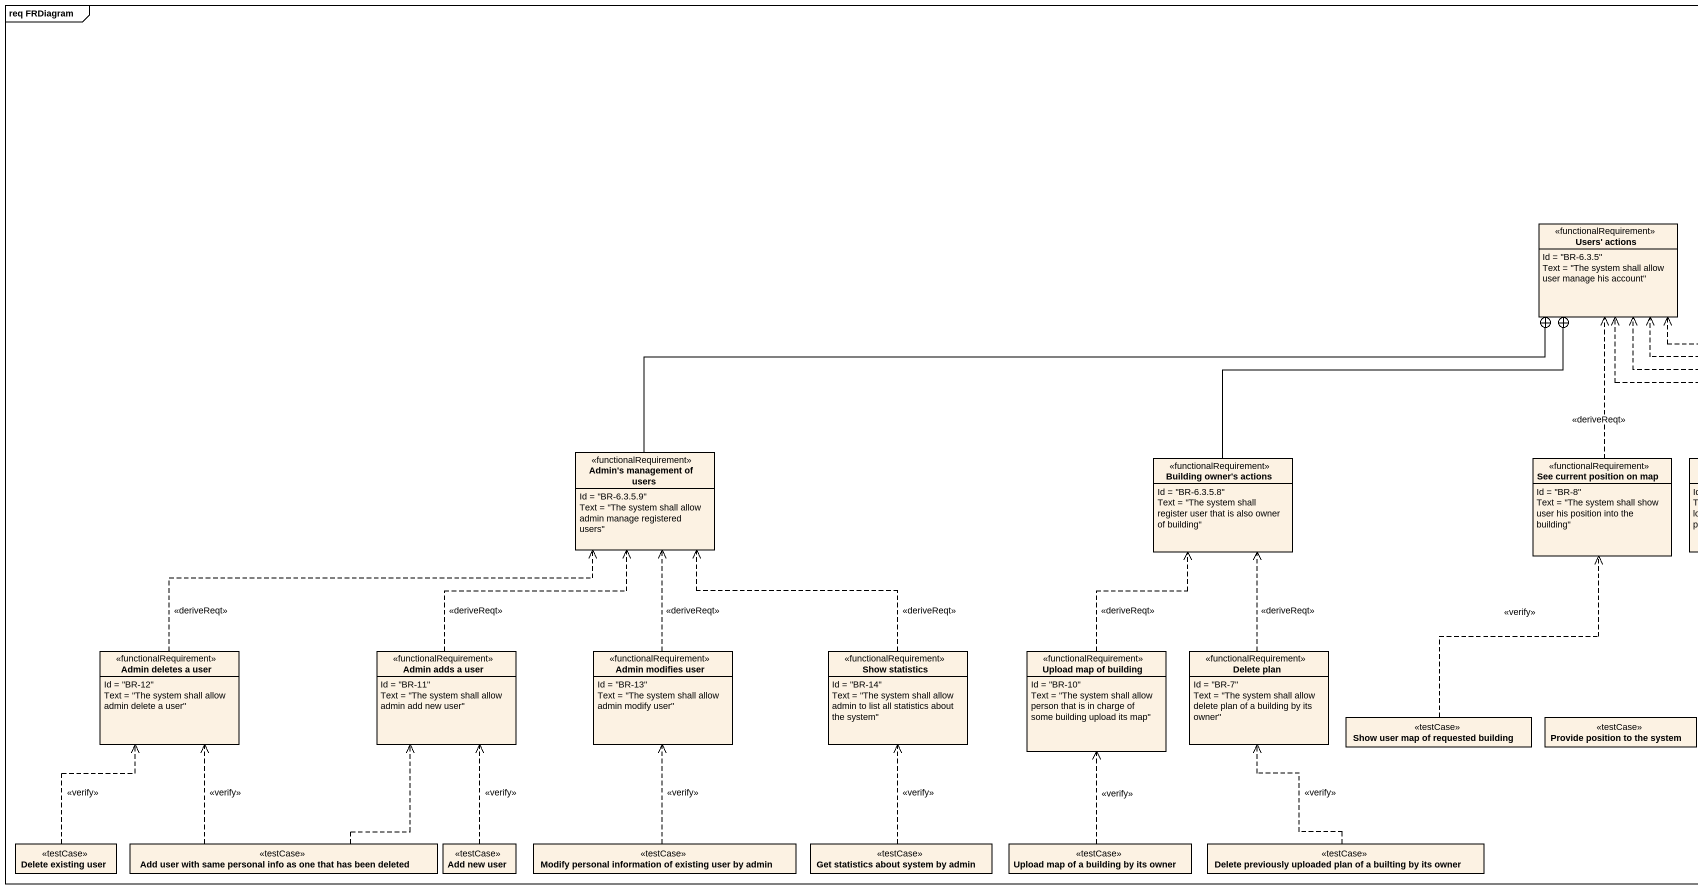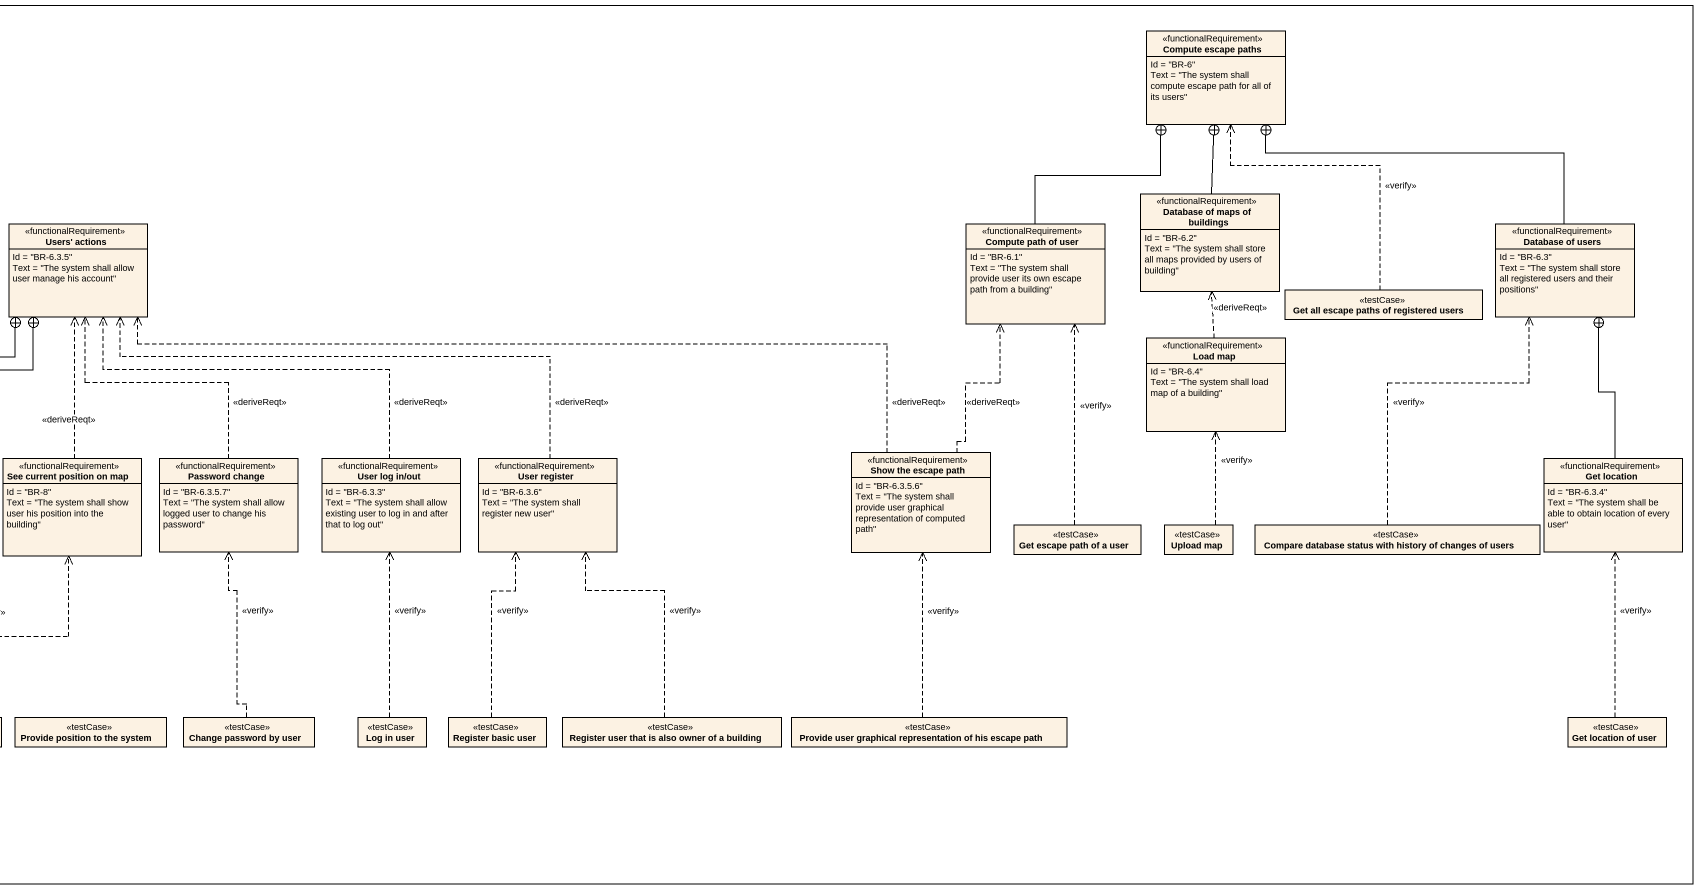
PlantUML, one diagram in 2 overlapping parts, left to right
@startuml
mainframe req FRDiagram
hide circle
hide empty members
class "Compute escape paths" as Compute_escape_paths <<functionalRequirement>> {
  Id = "BR-6"
  Text = "The system shall compute escape path for all of its users"
}
class "Database of maps of buildings" as Database_of_maps_of <<functionalRequirement>> {
  Id = "BR-6.2"
  Text = "The system shall store all maps provided by users of building"
}
class "Users' actions" as Users_actions <<functionalRequirement>> {
  Id = "BR-6.3.5"
  Text = "The system shall allow user manage his account"
}
class "Compute path of user" as Compute_path_of_user <<functionalRequirement>> {
  Id = "BR-6.1"
  Text = "The system shall provide user its own escape path from a building"
}
class "Database of users" as Database_of_users <<functionalRequirement>> {
  Id = "BR-6.3"
  Text = "The system shall store all registered users and their positions"
}
class "Get all escape paths of registered users" as Get_all_escape_paths_of <<testCase>>
class "Load map" as Load_map <<functionalRequirement>> {
  Id = "BR-6.4"
  Text = "The system shall load map of a building"
}
class "Admin's management of users" as Admin_s_management_of_users <<functionalRequirement>> {
  Id = "BR-6.3.5.9"
  Text = "The system shall allow admin manage registered users"
}
class "Building owner's actions" as Building_owner_s_actions <<functionalRequirement>> {
  Id = "BR-6.3.5.8"
  Text = "The system shall register user that is also owner of building"
}
class "See current position on map" as See_current_position_on_map <<functionalRequirement>> {
  Id = "BR-8"
  Text = "The system shall show user his position into the building"
}
class "Password change" as Password_change <<functionalRequirement>> {
  Id = "BR-6.3.5.7"
  Text = "The system shall allow logged user to change his password"
}
class "User log in/out" as User_log_in_out <<functionalRequirement>> {
  Id = "BR-6.3.3"
  Text = "The system shall allow existing user to log in and after that to log out"
}
class "User register" as User_register <<functionalRequirement>> {
  Id = "BR-6.3.6"
  Text = "The system shall register new user"
}
class "Show the escape path" as Show_the_escape_path <<functionalRequirement>> {
  Id = "BR-6.3.5.6"
  Text = "The system shall provide user graphical representation of computed path"
}
class "Get location" as Get_location <<functionalRequirement>> {
  Id = "BR-6.3.4"
  Text = "The system shall be able to obtain location of every user"
}
class "Get escape path of a user" as Get_escape_path_of_a_user <<testCase>>
class "Upload map" as Upload_map <<testCase>>
class "Compare database status with history of changes of users" as Compare_database_status <<testCase>>
class "Admin deletes a user" as Admin_deletes_a_user <<functionalRequirement>> {
  Id = "BR-12"
  Text = "The system shall allow admin delete a user"
}
class "Admin adds a user" as Admin_adds_a_user <<functionalRequirement>> {
  Id = "BR-11"
  Text = "The system shall allow admin add new user"
}
class "Admin modifies user" as Admin_modifies_user <<functionalRequirement>> {
  Id = "BR-13"
  Text = "The system shall allow admin modify user"
}
class "Show statistics" as Show_statistics <<functionalRequirement>> {
  Id = "BR-14"
  Text = "The system shall allow admin to list all statistics about the system"
}
class "Upload map of building" as Upload_map_of_building <<functionalRequirement>> {
  Id = "BR-10"
  Text = "The system shall allow person that is in charge of some building upload its map"
}
class "Delete plan" as Delete_plan <<functionalRequirement>> {
  Id = "BR-7"
  Text = "The system shall allow delete plan of a building by its owner"
}
class "Show user map of requested building" as Show_user_map_of_requested <<testCase>>
class "Provide position to the system" as Provide_position_to_the <<testCase>>
class "Change password by user" as Change_password_by_user <<testCase>>
class "Log in user" as Log_in_user <<testCase>>
class "Register basic user" as Register_basic_user <<testCase>>
class "Register user that is also owner of a building" as Register_user_that_is_also <<testCase>>
class "Provide user graphical representation of his escape path" as Provide_user_graphical <<testCase>>
class "Get location of user" as Get_location_of_user <<testCase>>
class "Delete existing user" as Delete_existing_user <<testCase>>
class "Add user with same personal info as one that has been deleted" as Add_user_with_same_personal <<testCase>>
class "Add new user" as Add_new_user <<testCase>>
class "Modify personal information of existing user by admin" as Modify_personal_information <<testCase>>
class "Get statistics about system by admin" as Get_statistics_about_system <<testCase>>
class "Upload map of a building by its owner" as Upload_map_of_a_building_by <<testCase>>
class "Delete previously uploaded plan of a builting by its owner" as Delete_previously_uploaded <<testCase>>
Database_of_maps_of -up-+ Compute_escape_paths
Compute_path_of_user -up-+ Compute_escape_paths
Database_of_users -left-+ Compute_escape_paths
Get_all_escape_paths_of .up.> Compute_escape_paths : <<verify>>
Load_map .up.> Database_of_maps_of : <<deriveReqt>>
Admin_s_management_of_users -right-+ Users_actions
Building_owner_s_actions -up-+ Users_actions
See_current_position_on_map .up.> Users_actions : <<deriveReqt>>
Password_change .up.> Users_actions : <<deriveReqt>>
User_log_in_out .up.> Users_actions : <<deriveReqt>>
User_register .left.> Users_actions : <<deriveReqt>>
Show_the_escape_path .left.> Users_actions : <<deriveReqt>>
Show_the_escape_path .up.> Compute_path_of_user : <<deriveReqt>>
Get_location -up-+ Database_of_users
Get_escape_path_of_a_user .up.> Compute_path_of_user : <<verify>>
Upload_map .up.> Load_map : <<verify>>
Compare_database_status .up.> Database_of_users : <<verify>>
Admin_deletes_a_user .right.> Admin_s_management_of_users : <<deriveReqt>>
Admin_adds_a_user .up.> Admin_s_management_of_users : <<deriveReqt>>
Admin_modifies_user .up.> Admin_s_management_of_users : <<deriveReqt>>
Show_statistics .up.> Admin_s_management_of_users : <<deriveReqt>>
Upload_map_of_building .up.> Building_owner_s_actions : <<deriveReqt>>
Delete_plan .up.> Building_owner_s_actions : <<deriveReqt>>
Show_user_map_of_requested .up.> See_current_position_on_map : <<verify>>
Change_password_by_user .up.> Password_change : <<verify>>
Log_in_user .up.> User_log_in_out : <<verify>>
Register_basic_user .up.> User_register : <<verify>>
Register_user_that_is_also .up.> User_register : <<verify>>
Provide_user_graphical .up.> Show_the_escape_path : <<verify>>
Get_location_of_user .up.> Get_location : <<verify>>
Delete_existing_user .up.> Admin_deletes_a_user : <<verify>>
Add_user_with_same_personal .up.> Admin_deletes_a_user : <<verify>>
Add_user_with_same_personal .up.> Admin_adds_a_user
Add_new_user .up.> Admin_adds_a_user : <<verify>>
Modify_personal_information .up.> Admin_modifies_user : <<verify>>
Get_statistics_about_system .up.> Show_statistics : <<verify>>
Upload_map_of_a_building_by .up.> Upload_map_of_building : <<verify>>
Delete_previously_uploaded .up.> Delete_plan : <<verify>>
@enduml
